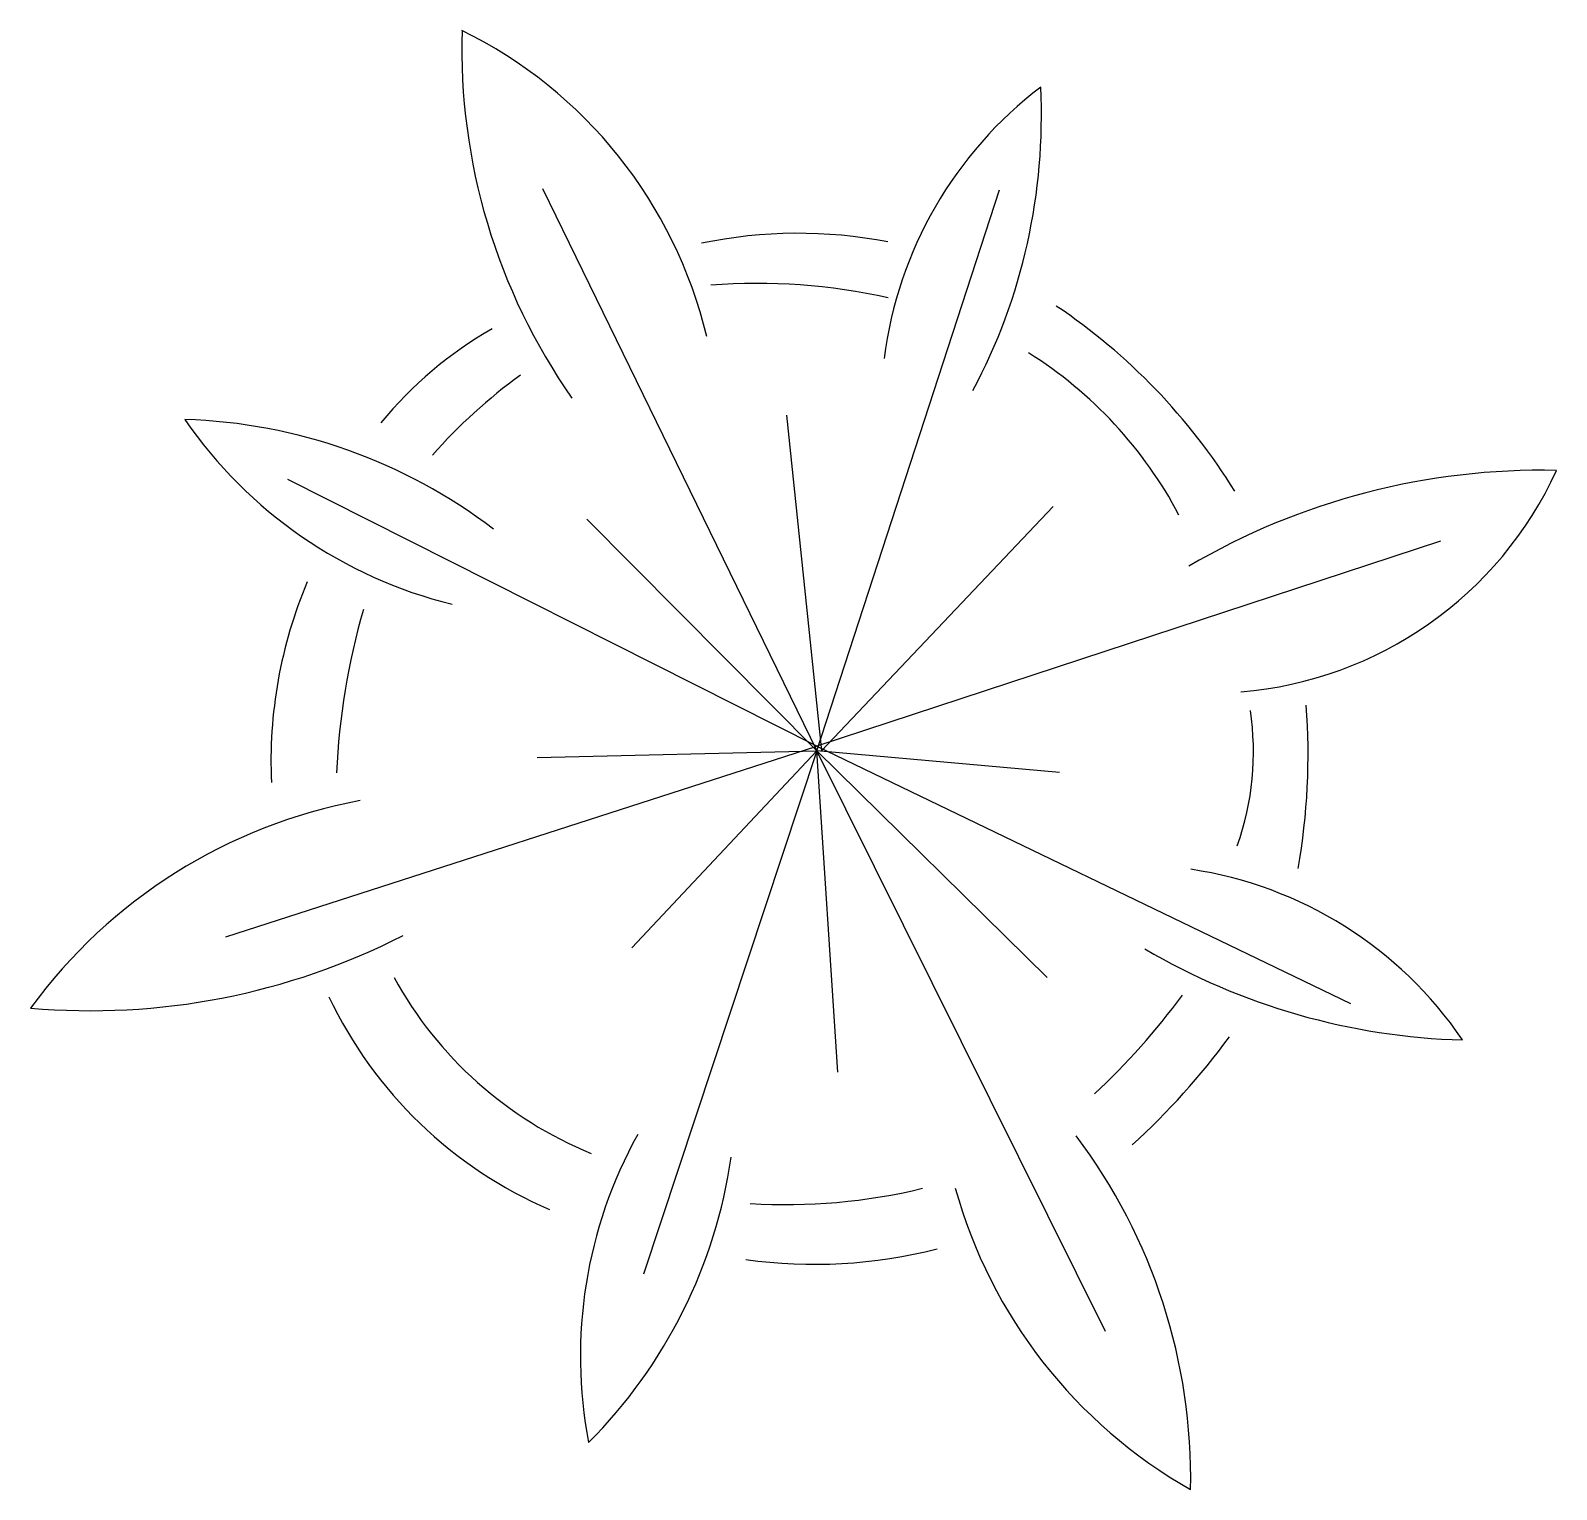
# Model space of a CAD drawing. Extents: x 36.2 to 69, y 26.6 to 58.
import ezdxf

# ---------------------------------------------------------------- set-up
doc = ezdxf.new("R2010")
doc.units = 0
doc.layers.add('49', color=1, linetype='CONTINUOUS')
doc.layers.add('51', color=3, linetype='CONTINUOUS')

msp = doc.modelspace()

# ---------------------------------------------------------------- linework, layer by layer
at = {"layer": '49', "color": 0}
for p, q in [((47.22, 54.572), (53.121, 42.482)), ((53.121, 42.482), (57.046, 54.542)), ((53.121, 42.583), (41.75, 48.317)), ((66.525, 46.989), (53.121, 42.583)), ((40.416, 38.482), (53.121, 42.583)), ((53.121, 42.482), (49.391, 31.227)), ((53.121, 42.583), (64.59, 37.049)), ((59.326, 29.994), (53.121, 42.482))]:
    msp.add_line(p, q, dxfattribs=at)
at = {"layer": '51', "color": 0}
for p, q in [((52.469, 49.697), (53.222, 42.483)), ((53.222, 42.483), (58.197, 47.732)), ((53.121, 42.482), (48.173, 47.46)), ((47.107, 42.339), (53.121, 42.482)), ((53.121, 42.482), (49.141, 38.243)), ((53.571, 35.568), (53.121, 42.482)), ((53.121, 42.482), (58.069, 37.605)), ((58.338, 42.018), (53.121, 42.482))]:
    msp.add_line(p, q, dxfattribs=at)
for centre, radius, start, end in [((58.62, 57.587), 13.133, 178.3347, 214.943), ((41.136, 49.094), 9.886, 13.4224, 63.8584), ((63.211, 49.82), 8.714, 127.2745, 172.7803), ((45.381, 56.13), 12.567, 331.9802, 2.8436), ((52.713, 43.507), 10.102, 78.9572, 101.8559), ((51.838, 39.649), 12.882, 77.3618, 94.4233), ((51, 41.2), 13.054, 31.7056, 56.1698), ((50.504, 43.968), 8.755, 119.9073, 140.517), ((52.779, 43.257), 9.191, 27.8529, 57.8326), ((53.532, 41.182), 11.573, 125.8865, 138.5669), ((39.183, 38.106), 11.505, 52.6045, 88.2423), ((47.615, 55.154), 9.802, 214.484, 256.2102), ((68.702, 33.54), 14.974, 88.7809, 120.4457), ((61.574, 51.909), 8.185, 274.6435, 335.4722), ((51.311, 42.253), 9.926, 157.1054, 182.6293), ((57.601, 41.382), 14.817, 163.7786, 177.5793), ((56.48, 42.456), 6.026, 340.4641, 8.5366), ((49.512, 42.407), 14.169, 350.011, 4.2611), ((45.364, 30.278), 11.321, 100.4866, 143.9009), ((59.889, 31.424), 8.603, 34.239, 81.5039), ((37.51, 51.642), 14.75, 264.9672, 297.0852), ((67.382, 50.496), 14.237, 239.5641, 268.4699), ((51.483, 41.693), 8.499, 208.7514, 247.7865), ((51.058, 41.179), 9.321, 205.31, 246.7352), ((48.38, 46.56), 15.681, 313.0745, 323.4634), ((49.339, 45.614), 15.691, 312.2985, 323.7197), ((57.87, 29.466), 9.833, 151.0001, 190.8883), ((48.928, 26.84), 12.229, 358.8629, 37.0013), ((40.493, 35.298), 10.897, 315.1193, 351.8147), ((52.45, 45.268), 12.545, 266.5112, 283.5728), ((66.463, 35.957), 10.76, 195.5131, 240.4371), ((53.072, 41.98), 10.541, 261.9422, 284.4563)]:
    msp.add_arc(centre, radius, start, end, dxfattribs=at)

doc.saveas('drawing.dxf')
